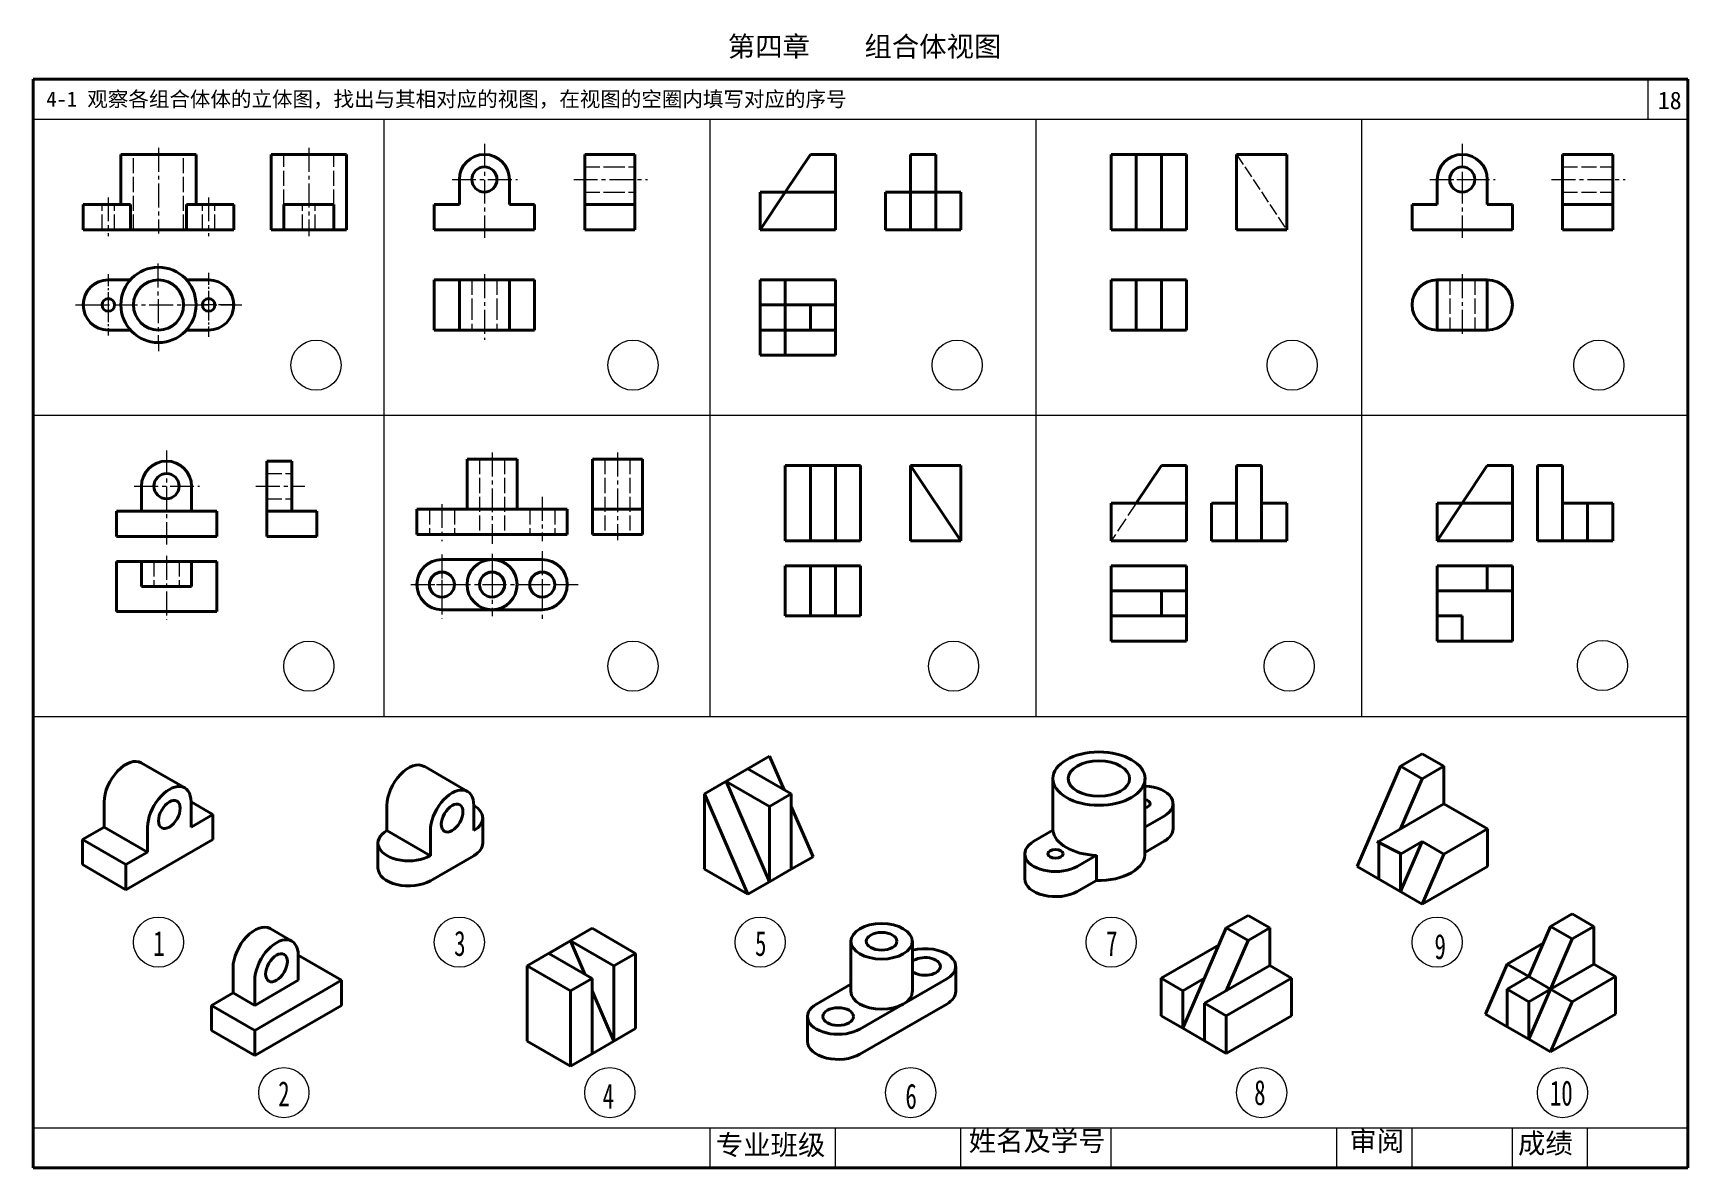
# Model space of a CAD drawing. Header units: millimetres. Extents: x 10 to 340, y 10 to 236.
import ezdxf

# ---------------------------------------------------------------- set-up
doc = ezdxf.new("R2010")
doc.units = ezdxf.units.MM
doc.header["$LTSCALE"] = 0.25
doc.linetypes.add('ACAD_ISO02W100', pattern=[15, 12, -3])
doc.linetypes.add('CENTER2', pattern=[28.575, 19.05, -3.175, 3.175, -3.175])
doc.layers.get('0').update_dxf_attribs({"lineweight": 15})
for name, color, linetype, lineweight in [('cushi', 7, 'Continuous', 40), ('dihua', 7, 'CENTER2', 15), ('xuxian', 7, 'ACAD_ISO02W100', 15)]:
    doc.layers.add(name, color=color, linetype=linetype, lineweight=lineweight)
doc.styles.get("Standard").update_dxf_attribs({"font": 'SimSun.ttf', "height": 4})

msp = doc.modelspace()

# ---------------------------------------------------------------- linework, layer by layer
for p, q in [((332, 227), (332, 219)), ((10, 219), (340, 219)), ((80, 100), (80, 219)), ((145, 100), (145, 219)), ((210, 100), (210, 219)), ((275, 100), (275, 219)), ((10, 160), (340, 160)), ((10, 100), (340, 100)), ((10, 18), (340, 18)), ((145, 10), (145, 18)), ((170, 10), (170, 18)), ((195, 10), (195, 18)), ((225, 10), (225, 18)), ((270, 10), (270, 18)), ((285, 10), (285, 18)), ((305, 10), (305, 18)), ((320, 10), (320, 18))]:
    msp.add_line(p, q)
for centre in [(66.43, 170), (129.63, 170), (194.28, 170), (261.07, 170), (322.23, 170), (64.98, 110), (129.63, 110), (193.56, 110), (260.48, 110), (322.96, 110.14), (35, 55), (95, 55), (155, 55), (225, 55), (290, 55), (60, 25), (125, 25), (185, 25), (255, 25), (315, 25)]:
    msp.add_circle(centre, 5)
at = {"layer": 'cushi'}
for p, q in [((340, 227), (10, 227)), ((10, 227), (10, 10)), ((340, 10), (340, 227)), ((27.5, 202), (27.5, 212)), ((27.5, 212), (42.5, 212)), ((42.5, 212), (42.5, 202)), ((57.5, 197), (57.5, 212)), ((57.5, 212), (72.5, 212)), ((72.5, 212), (72.5, 197)), ((120, 212), (120, 202)), ((130, 212), (120, 212)), ((130, 212), (130, 202)), ((165, 212), (160, 204.5)), ((170, 212), (165, 212)), ((170, 204.5), (170, 212)), ((185, 204.5), (185, 212)), ((185, 212), (190, 212)), ((190, 212), (190, 204.5)), ((225, 212), (240, 212)), ((225, 197), (225, 212)), ((230, 212), (230, 197)), ((235, 212), (235, 197)), ((240, 212), (240, 197)), ((250, 212), (260, 212)), ((250, 197), (250, 212)), ((260, 212), (260, 197)), ((315, 212), (315, 202)), ((325, 212), (315, 212)), ((325, 202), (325, 212)), ((95, 207), (95, 202)), ((105, 207), (105, 202)), ((290, 207), (290, 202)), ((300, 207), (300, 202)), ((20, 202), (20, 197)), ((29.41, 202), (20, 202)), ((29.41, 197), (29.41, 202)), ((50, 202), (40.59, 202)), ((40.59, 197), (40.59, 202)), ((50, 197), (50, 202)), ((70, 202), (60, 202)), ((60, 202), (60, 197)), ((70, 202), (70, 197)), ((90, 202), (95, 202)), ((90, 197), (90, 202)), ((105, 202), (110, 202)), ((110, 202), (110, 197)), ((130, 202), (120, 202)), ((120, 202), (120, 197)), ((130, 197), (130, 202)), ((155, 197), (155, 204.5)), ((155, 204.5), (170, 204.5)), ((160, 204.5), (155, 197)), ((170, 204.5), (170, 197)), ((180, 204.5), (185, 204.5)), ((180, 197), (180, 204.5)), ((185, 204.5), (185, 197)), ((185, 204.5), (190, 204.5)), ((190, 204.5), (190, 197)), ((195, 204.5), (190, 204.5)), ((195, 197), (195, 204.5)), ((285, 202), (290, 202)), ((285, 197), (285, 202)), ((300, 202), (305, 202)), ((305, 202), (305, 197)), ((325, 202), (315, 202)), ((315, 202), (315, 197)), ((325, 197), (325, 202)), ((20, 197), (50, 197)), ((57.5, 197), (72.5, 197)), ((110, 197), (90, 197)), ((120, 197), (130, 197)), ((170, 197), (155, 197)), ((180, 197), (195, 197)), ((240, 197), (225, 197)), ((260, 197), (250, 197)), ((305, 197), (285, 197)), ((315, 197), (325, 197)), ((25, 187), (29.41, 187)), ((40.59, 187), (45, 187)), ((90, 187), (110, 187)), ((90, 177), (90, 187)), ((95, 187), (95, 177)), ((105, 177), (105, 187)), ((110, 187), (110, 177)), ((155, 187), (155, 172)), ((170, 187), (155, 187)), ((160, 187), (160, 172)), ((170, 172), (170, 187)), ((225, 187), (240, 187)), ((225, 177), (225, 187)), ((230, 187), (230, 177)), ((235, 187), (235, 177)), ((240, 187), (240, 177)), ((290, 187), (290, 177)), ((290, 187), (300, 187)), ((300, 177), (300, 187)), ((155, 182), (170, 182)), ((165, 182), (165, 177)), ((170, 182), (170, 177)), ((25, 177), (29.41, 177)), ((40.59, 177), (45, 177)), ((110, 177), (90, 177)), ((170, 177), (155, 177)), ((235, 177), (225, 177)), ((240, 177), (235, 177)), ((290, 177), (300, 177)), ((155, 172), (170, 172)), ((61.61, 150.87), (56.61, 150.87)), ((56.61, 150.87), (56.61, 140.87)), ((61.61, 140.87), (61.61, 150.87)), ((96.53, 141.26), (96.53, 151.26)), ((96.53, 151.26), (106.53, 151.26)), ((106.53, 151.26), (106.53, 141.26)), ((121.53, 136.26), (121.53, 151.26)), ((121.53, 151.26), (131.53, 151.26)), ((131.53, 151.26), (131.53, 136.26)), ((160, 135), (160, 150)), ((160, 150), (175, 150)), ((165, 150), (165, 135)), ((170, 150), (170, 135)), ((175, 150), (175, 135)), ((185, 135), (185, 150)), ((185, 150), (195, 150)), ((185, 150), (195, 135)), ((195, 150), (195, 135)), ((235, 150), (230, 142.5)), ((240, 150), (235, 150)), ((240, 142.5), (240, 150)), ((250, 150), (255, 150)), ((250, 142.5), (250, 150)), ((255, 150), (255, 142.5)), ((300, 150), (295, 142.5)), ((305, 150), (300, 150)), ((305, 142.5), (305, 150)), ((310, 142.5), (310, 150)), ((310, 150), (315, 150)), ((315, 142.5), (315, 150)), ((31.61, 145.87), (31.61, 140.87)), ((41.61, 145.87), (41.61, 140.87)), ((225, 135), (225, 142.5)), ((225, 142.5), (240, 142.5)), ((240, 142.5), (240, 135)), ((245, 135), (245, 142.5)), ((245, 142.5), (250, 142.5)), ((250, 142.5), (250, 135)), ((260, 142.5), (255, 142.5)), ((255, 142.5), (255, 135)), ((260, 135), (260, 142.5)), ((290, 135), (290, 142.5)), ((290, 142.5), (305, 142.5)), ((295, 142.5), (290, 135)), ((305, 142.5), (305, 135)), ((310, 135), (310, 142.5)), ((315, 142.5), (315, 135)), ((315, 142.5), (322.5, 142.5)), ((325, 142.5), (320, 142.5)), ((320, 135), (320, 142.5)), ((325, 135), (325, 142.5)), ((26.61, 140.87), (46.61, 140.87)), ((26.61, 135.87), (26.61, 140.87)), ((46.61, 140.87), (46.61, 135.87)), ((66.61, 140.87), (56.61, 140.87)), ((56.61, 140.87), (56.61, 135.87)), ((66.61, 135.87), (66.61, 140.87)), ((116.53, 141.26), (86.53, 141.26)), ((86.53, 141.26), (86.53, 136.26)), ((116.53, 136.26), (116.53, 141.26)), ((131.53, 141.26), (121.53, 141.26)), ((46.61, 135.87), (26.61, 135.87)), ((56.61, 135.87), (66.61, 135.87)), ((86.53, 136.26), (116.53, 136.26)), ((121.53, 136.26), (131.53, 136.26)), ((175, 135), (160, 135)), ((195, 135), (185, 135)), ((240, 135), (225, 135)), ((245, 135), (260, 135)), ((305, 135), (290, 135)), ((310, 135), (325, 135)), ((26.61, 130.87), (46.61, 130.87)), ((26.61, 120.87), (26.61, 130.87)), ((31.61, 130.87), (31.61, 125.87)), ((41.61, 125.87), (41.61, 130.87)), ((46.61, 130.87), (46.61, 120.87)), ((91.53, 131.26), (111.53, 131.26)), ((160, 120), (160, 130)), ((160, 130), (175, 130)), ((165, 130), (165, 120)), ((170, 130), (170, 120)), ((175, 130), (175, 120)), ((225, 130), (225, 115)), ((240, 130), (225, 130)), ((240, 115), (240, 130)), ((290, 130), (290, 115)), ((305, 130), (290, 130)), ((300, 130), (300, 125)), ((305, 115), (305, 130)), ((31.61, 125.87), (41.61, 125.87)), ((225, 125), (240, 125)), ((235, 125), (235, 120)), ((240, 125), (240, 120)), ((290, 125), (305, 125)), ((305, 125), (305, 120)), ((46.61, 120.87), (26.61, 120.87)), ((91.53, 121.26), (111.53, 121.26)), ((170, 120), (160, 120)), ((175, 120), (170, 120)), ((240, 120), (225, 120)), ((295, 120), (290, 120)), ((295, 120), (295, 115)), ((225, 115), (240, 115)), ((290, 115), (305, 115)), ((287.03, 92.56), (282.7, 90.06)), ((291.36, 90.06), (287.03, 92.56)), ((31.57, 90.75), (40.23, 85.75)), ((87.96, 90.04), (96.62, 85.04)), ((143.88, 84.53), (156.87, 92.03)), ((152.54, 89.53), (161.2, 84.53)), ((156.87, 92.03), (159.76, 85.37)), ((282.7, 90.06), (274.04, 70.06)), ((287.03, 87.56), (282.7, 90.06)), ((291.36, 90.06), (287.03, 87.56)), ((291.36, 82.56), (291.36, 90.06)), ((148.21, 87.03), (156.87, 67.03)), ((148.21, 87.03), (156.87, 82.03)), ((213.36, 87.59), (213.36, 77.59)), ((231.73, 87.59), (231.72, 77.3)), ((287.03, 87.56), (282.7, 77.56)), ((24.18, 77.94), (24.18, 82.94)), ((41.5, 82.94), (41.5, 77.94)), ((45.83, 80.44), (41.5, 82.94)), ((143.88, 84.53), (143.88, 69.53)), ((152.54, 64.53), (143.88, 84.53)), ((161.2, 84.53), (156.87, 82.03)), ((161.2, 69.53), (161.2, 84.53)), ((237.33, 82.59), (237.33, 77.59)), ((291.36, 82.56), (278.37, 75.06)), ((300.02, 77.56), (291.36, 82.56)), ((45.83, 80.44), (41.5, 77.94)), ((45.83, 75.44), (45.83, 80.44)), ((80.57, 77.23), (80.57, 82.23)), ((97.89, 82.23), (97.89, 77.23)), ((99.69, 79.73), (99.69, 74.73)), ((156.87, 82.03), (156.87, 67.03)), ((161.2, 82.03), (165.53, 72.03)), ((231.72, 77.89), (235.54, 80.09)), ((24.18, 77.94), (19.85, 75.44)), ((24.18, 77.94), (32.84, 72.94)), ((32.84, 72.94), (32.84, 77.94)), ((80.57, 77.23), (89.23, 72.23)), ((89.23, 72.23), (89.23, 77.23)), ((213.36, 77.29), (209.56, 75.09)), ((213.36, 77.59), (213.36, 77.29)), ((231.72, 77.89), (231.72, 72.89)), ((300.02, 77.56), (291.36, 72.56)), ((300.02, 70.06), (300.02, 77.56)), ((19.85, 75.44), (28.51, 70.44)), ((19.85, 75.44), (19.85, 70.44)), ((28.51, 65.44), (45.83, 75.44)), ((28.51, 70.44), (32.84, 72.94)), ((78.78, 74.73), (78.78, 69.73)), ((231.72, 72.89), (235.54, 75.09)), ((282.98, 72.56), (277.98, 75.06)), ((278.37, 67.56), (278.37, 75.06)), ((282.7, 72.56), (287.03, 75.06)), ((287.03, 75.06), (282.7, 65.06)), ((291.36, 72.56), (287.03, 75.06)), ((19.85, 70.44), (28.51, 65.44)), ((28.51, 65.44), (28.51, 70.44)), ((89.23, 67.23), (97.89, 72.23)), ((143.88, 69.53), (152.54, 64.53)), ((156.87, 67.03), (161.2, 69.53)), ((161.2, 69.53), (165.53, 72.03)), ((207.76, 72.59), (207.76, 67.59)), ((218.22, 70.09), (222.04, 72.3)), ((222.04, 72.3), (222.04, 67.3)), ((274.04, 70.06), (287.03, 62.56)), ((282.7, 65.06), (282.7, 72.56)), ((291.36, 72.56), (287.03, 62.56)), ((287.03, 62.56), (300.02, 70.06)), ((156.87, 67.03), (152.54, 64.53)), ((218.22, 65.09), (222.04, 67.3)), ((252.28, 60.32), (247.95, 57.82)), ((252.28, 60.32), (256.61, 57.82)), ((316.93, 60.63), (312.6, 58.13)), ((316.93, 60.63), (321.26, 58.13)), ((57.27, 57.69), (61.6, 55.19)), ((108.51, 50.26), (121.5, 57.76)), ((121.5, 57.76), (130.16, 52.76)), ((247.95, 57.82), (239.29, 37.82)), ((247.95, 57.82), (252.28, 55.32)), ((256.61, 57.82), (252.28, 55.32)), ((256.61, 50.32), (256.61, 57.82)), ((312.6, 58.13), (308.27, 48.13)), ((312.6, 58.13), (316.93, 55.63)), ((321.26, 58.13), (316.93, 55.63)), ((321.26, 50.63), (321.26, 58.13)), ((117.17, 55.26), (112.84, 52.76)), ((125.83, 50.26), (117.17, 55.26)), ((117.17, 55.26), (120.06, 48.59)), ((173.09, 55.16), (173.09, 45.16)), ((185.34, 55.16), (185.34, 45.16)), ((234.96, 47.82), (246.5, 54.49)), ((252.28, 55.32), (247.95, 45.32)), ((303.94, 50.63), (311.16, 54.79)), ((316.93, 55.63), (312.6, 45.63)), ((49.88, 44.89), (49.88, 49.89)), ((71.53, 47.39), (62.87, 52.39)), ((62.87, 52.39), (62.87, 47.39)), ((117.17, 45.26), (108.51, 50.26)), ((108.51, 50.26), (108.51, 35.26)), ((112.84, 52.76), (121.5, 47.76)), ((130.16, 52.76), (125.83, 50.26)), ((125.83, 50.26), (125.83, 35.26)), ((130.16, 37.76), (130.16, 52.76)), ((194, 50.16), (194, 45.16)), ((243.62, 42.82), (256.61, 50.32)), ((256.61, 50.32), (260.94, 47.82)), ((303.94, 50.63), (299.61, 40.63)), ((308.27, 48.13), (303.94, 50.63)), ((312.6, 45.63), (321.26, 50.63)), ((321.26, 50.63), (325.59, 48.13)), ((54.21, 42.39), (54.21, 47.39)), ((54.21, 42.39), (62.87, 47.39)), ((71.53, 47.39), (67.2, 44.89)), ((71.53, 42.39), (71.53, 47.39)), ((121.5, 47.76), (117.17, 45.26)), ((121.5, 47.76), (121.5, 32.76)), ((173.09, 46.62), (166.22, 42.66)), ((174.88, 37.66), (192.2, 47.66)), ((234.96, 47.82), (239.29, 45.32)), ((234.96, 40.32), (234.96, 47.82)), ((239.29, 45.32), (243.62, 47.82)), ((260.94, 47.82), (247.95, 40.32)), ((260.94, 40.32), (260.94, 47.82)), ((303.94, 45.63), (308.27, 48.13)), ((308.27, 48.13), (312.6, 45.63)), ((325.59, 48.13), (316.93, 43.13)), ((325.59, 40.63), (325.59, 48.13)), ((49.88, 44.89), (45.55, 42.39)), ((49.88, 44.89), (54.21, 42.39)), ((67.2, 44.89), (58.54, 39.89)), ((117.17, 30.26), (117.17, 45.26)), ((121.5, 45.26), (125.83, 35.26)), ((239.29, 45.32), (239.29, 37.82)), ((308.27, 43.13), (303.94, 45.63)), ((303.94, 45.63), (303.94, 38.13)), ((312.6, 45.63), (308.27, 43.13)), ((312.6, 45.63), (308.27, 35.63)), ((308.27, 43.13), (308.27, 35.63)), ((312.6, 45.63), (316.93, 43.13)), ((316.93, 43.13), (312.6, 33.13)), ((45.55, 42.39), (54.21, 37.39)), ((45.55, 42.39), (45.55, 37.39)), ((54.21, 32.39), (71.53, 42.39)), ((54.21, 37.39), (58.54, 39.89)), ((164.43, 40.16), (164.43, 35.16)), ((174.88, 32.66), (192.2, 42.66)), ((239.29, 37.82), (234.96, 40.32)), ((243.62, 42.82), (243.62, 35.32)), ((247.95, 40.32), (243.62, 42.82)), ((247.95, 32.82), (260.94, 40.32)), ((247.95, 40.32), (247.95, 32.82)), ((303.94, 38.13), (299.61, 40.63)), ((312.6, 33.13), (325.59, 40.63)), ((45.55, 37.39), (54.21, 32.39)), ((54.21, 32.39), (54.21, 37.39)), ((125.83, 35.26), (130.16, 37.76)), ((239.29, 37.82), (243.62, 35.32)), ((303.94, 38.13), (308.27, 35.63)), ((108.51, 35.26), (117.17, 30.26)), ((125.83, 35.26), (121.5, 32.76)), ((243.62, 35.32), (247.95, 32.82)), ((308.27, 35.63), (312.6, 33.13)), ((121.5, 32.76), (117.17, 30.26)), ((10, 10), (340, 10))]:
    msp.add_line(p, q, dxfattribs=at)
for centre, radius in [((100, 207), 2.5), ((295, 207), 2.5), ((35, 182), 7.5), ((35, 182), 5), ((25, 182), 1.25), ((45, 182), 1.25), ((36.61, 145.87), 2.5), ((91.53, 126.26), 2.5), ((101.53, 126.26), 5), ((101.53, 126.26), 2.5), ((111.53, 126.26), 2.5)]:
    msp.add_circle(centre, radius, dxfattribs=at)
for centre, start, end in [((100, 207), 0, 180), ((295, 207), 0, 180), ((25, 182), 90, 270), ((45, 182), 270, 90), ((290, 182), 90, 270), ((300, 182), 270, 90), ((36.61, 145.87), 0, 180), ((91.53, 126.26), 90, 270), ((111.53, 126.26), 270, 90)]:
    msp.add_arc(centre, 5, start, end, dxfattribs=at)
for centre, major_axis in [((222.55, 87.59), (9.19, 0)), ((222.55, 87.59), (6.12, 0)), ((37.17, 80.44), (-1.53, -2.65)), ((93.56, 79.73), (-1.53, -2.65)), ((213.89, 72.59), (1.53, 0)), ((179.21, 55.16), (6.12, 0)), ((179.21, 55.16), (3.06, 0)), ((58.54, 49.89), (-1.53, -2.65)), ((170.55, 40.16), (3.06, 0))]:
    msp.add_ellipse(centre, major_axis=major_axis, ratio=0.57735, dxfattribs=at)
for centre, major_axis, start_param, end_param in [((28.51, 85.44), (-3.06, -5.3), 3.141593, 5.497787), ((84.9, 84.73), (-3.06, -5.3), 3.141593, 5.497787), ((37.17, 80.44), (-3.06, -5.3), 2.356194, 5.497787), ((231.21, 82.59), (6.12, 0), 5.497787, 7.768424), ((93.56, 79.73), (-3.06, -5.3), 2.356194, 5.497787), ((231.21, 82.59), (1.53, 0), 5.057053, 7.507722), ((93.56, 79.73), (6.12, 0), 5.497787, 7.068583), ((84.9, 74.73), (6.12, 0), 2.356194, 5.497787), ((222.55, 77.59), (9.19, 0), 3.197263, 4.656718), ((231.21, 77.59), (6.12, 0), 5.497787, 6.283185), ((93.56, 74.73), (6.12, 0), 5.497787, 6.283185), ((213.89, 72.59), (6.12, 0), 2.356194, 5.497787), ((222.55, 72.59), (9.19, 0), 4.656718, 6.338856), ((84.9, 69.73), (6.12, 0), 3.141593, 5.497787), ((213.89, 67.59), (6.12, 0), 3.141593, 5.497787), ((54.21, 52.39), (-3.06, -5.3), 3.141593, 5.497787), ((58.54, 49.89), (-3.06, -5.3), 2.356194, 5.497787), ((187.87, 50.16), (6.12, 0), 5.497787, 8.28106), ((187.87, 50.16), (3.06, 0), 3.736095, 8.830275), ((179.21, 45.16), (6.12, 0), 3.141593, 6.283185), ((187.87, 45.16), (6.12, 0), 5.497787, 6.283185), ((170.55, 40.16), (6.12, 0), 2.356194, 5.497787), ((170.55, 35.16), (6.12, 0), 3.141593, 5.497787)]:
    msp.add_ellipse(centre, major_axis=major_axis, ratio=0.57735, start_param=start_param, end_param=end_param, dxfattribs=at)
at = {"layer": 'dihua'}
for p, q in [((35, 213.32), (35, 196.27)), ((65, 213.32), (65, 195.71)), ((100, 214.11), (100, 195.38)), ((295, 214.11), (295, 195.38)), ((93.55, 207), (106.59, 207)), ((117.81, 207), (132.5, 207)), ((288.55, 207), (301.59, 207)), ((312.81, 207), (327.5, 207)), ((25, 203.43), (25, 195.71)), ((45, 203.43), (45, 195.71)), ((34.85, 190.26), (35, 172.8)), ((45, 188.11), (45, 187)), ((100, 188.14), (100, 175.01)), ((295, 188.14), (295, 175.44)), ((18.89, 182), (51.62, 182)), ((36.61, 152.97), (36.61, 134.24)), ((101.53, 152.58), (101.53, 134.39)), ((126.53, 152.58), (126.53, 135.11)), ((30.16, 145.87), (43.21, 145.87)), ((54.42, 145.87), (64.21, 145.87)), ((91.53, 142.32), (91.53, 134.93)), ((111.53, 143.76), (111.53, 134.93)), ((36.61, 132), (36.61, 119.26)), ((91.53, 132.23), (91.53, 119.45)), ((101.53, 132.41), (101.53, 128.76)), ((111.53, 132.9), (111.53, 119.27)), ((101.53, 128.76), (101.53, 119.99)), ((111.53, 131.87), (111.53, 131.26)), ((85.35, 126.26), (119.11, 126.26))]:
    msp.add_line(p, q, dxfattribs=at)
at = {"layer": 'dihua', "ltscale": 0.5}
for p, q in [((25, 188.11), (25, 175.89)), ((45, 188.39), (45, 175.61))]:
    msp.add_line(p, q, dxfattribs=at)
at = {"layer": 'xuxian'}
for p, q in [((30, 197), (30, 212)), ((40, 197), (40, 212)), ((60, 202), (60, 212)), ((70, 202), (70, 212)), ((120, 209.5), (125, 209.5)), ((125, 209.5), (130, 209.5)), ((295, 207.97), (295, 205.64)), ((315, 209.5), (325, 209.5)), ((293.9, 207), (296.3, 207)), ((23.75, 197), (23.75, 202)), ((26.25, 197), (26.25, 202)), ((43.75, 197), (43.75, 202)), ((46.25, 197), (46.25, 202)), ((63.75, 197), (63.75, 202)), ((66.25, 197), (66.25, 202)), ((120, 204.5), (125, 204.5)), ((125, 204.5), (130, 204.5)), ((315, 204.5), (325, 204.5)), ((97.5, 187), (97.5, 182)), ((102.5, 187), (102.5, 182)), ((292.5, 187), (292.5, 177)), ((297.5, 187), (297.5, 177)), ((18.45, 182), (26.25, 182)), ((25, 183.25), (25, 180.75)), ((50, 182), (43.75, 182)), ((45, 183.25), (45, 180.75)), ((97.5, 182), (97.5, 177)), ((102.5, 182), (102.5, 177)), ((99.03, 151.26), (99.03, 136.26)), ((104.03, 151.26), (104.03, 136.26)), ((124.03, 151.26), (124.03, 136.26)), ((129.03, 151.26), (129.03, 136.26)), ((56.61, 148.37), (61.61, 148.37)), ((56.61, 143.37), (61.61, 143.37)), ((230, 142.5), (225, 135)), ((89.03, 141.26), (89.03, 136.26)), ((94.03, 141.26), (94.03, 136.26)), ((109.03, 141.26), (109.03, 136.26)), ((114.03, 141.26), (114.03, 136.26)), ((34.11, 130.87), (34.11, 125.87)), ((39.11, 130.87), (39.11, 125.87)), ((90.43, 126.26), (92.83, 126.26)), ((91.53, 127.23), (91.53, 124.9)), ((110.43, 126.26), (112.83, 126.26)), ((111.53, 127.23), (111.53, 124.9))]:
    msp.add_line(p, q, dxfattribs=at)
at = {"layer": 'xuxian', "ltscale": 0.8}
msp.add_line((250, 212), (260, 197), dxfattribs=at)

# ---------------------------------------------------------------- texts
at = {"width": 0.67}
for s, p in [('1', (33.97, 52.25)), ('3', (93.97, 52.25)), ('5', (153.97, 52.25)), ('7', (223.97, 52.25)), ('9', (289.46, 51.62)), ('2', (58.88, 22.27)), ('4', (123.58, 21.78)), ('6', (183.96, 21.78)), ('8', (253.51, 22.52)), ('10', (312.47, 22.42))]:
    msp.add_text(s, height=5, dxfattribs=at).set_placement(p)
at = {"attachment_point": 1}
for s, insert, char_height, width in [('{\\fSimHei|b0|i0|c134|p2;4-1 观察各组合体体的立体图，找出与其相对应的视图，在视图的空圈内填写对应的序号}', (12.65, 224.53), 3, 194.3877), ('18', (333.99, 224.52), 3.5, 6.9242)]:
    msp.add_mtext(s, dxfattribs=dict(at, insert=insert, char_height=char_height, width=width))
at = {"lineweight": 5, "char_height": 4, "attachment_point": 1}
for s, insert, width in [('{\\f仿宋_GB2312|b0|i0|c134|p49;专业班级}', (146.16, 16.57), 23.3701), ('{\\f仿宋_GB2312|b0|i0|c134|p49;姓名及学号}', (196.59, 17.37), 29.8443), ('{\\f仿宋_GB2312|b0|i0|c134|p49;审阅}', (272.49, 17.37), 13.7378), ('{\\f仿宋_GB2312|b0|i0|c134|p49;成绩}', (306.12, 16.9), 13.2641)]:
    msp.add_mtext(s, dxfattribs=dict(at, insert=insert, width=width))
at = {"layer": 'xuxian', "insert": (148.54, 235.52), "char_height": 4, "width": 68.0355, "attachment_point": 1}
msp.add_mtext('{\\fSimHei|b0|i0|c134|p2;第四章\\fSimHei|b0|i0|c0|p2;    \\fSimHei|b0|i0|c134|p2;组合体视图}', dxfattribs=at)

doc.saveas('drawing.dxf')
